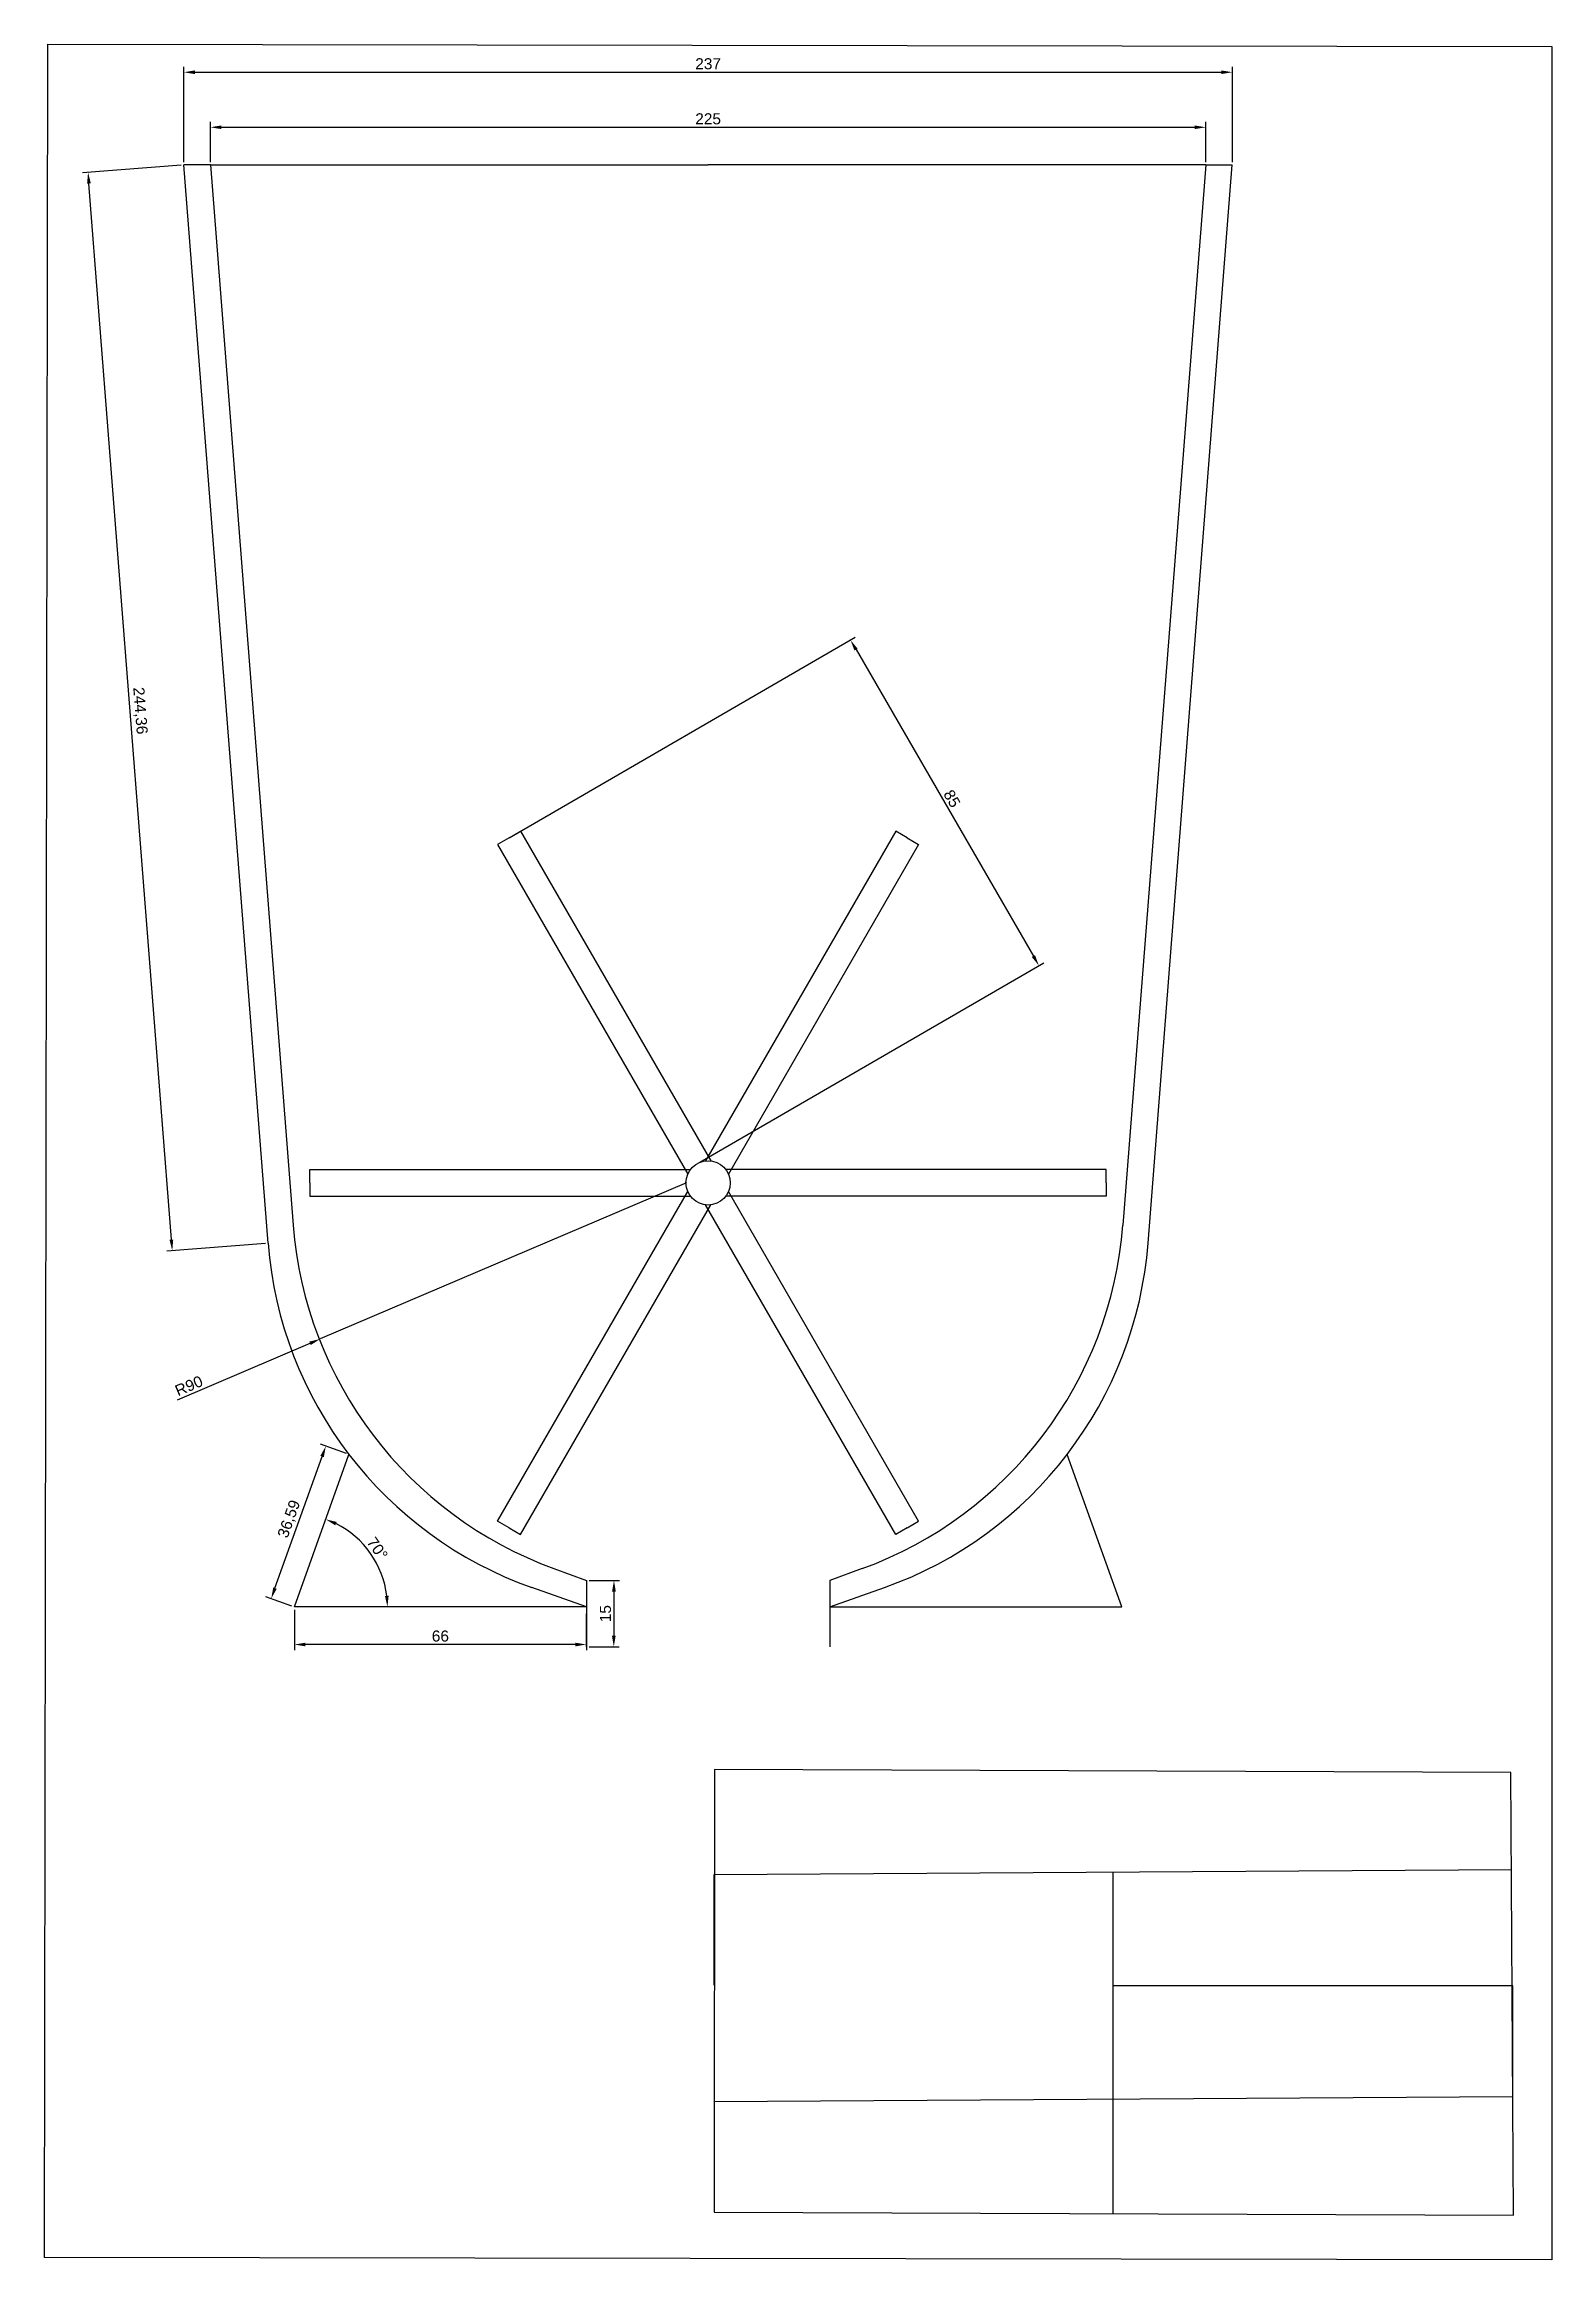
# Model space of a CAD drawing. Header units: millimetres. Extents: x 2519 to 2859, y 1350 to 1850.
import ezdxf

# ---------------------------------------------------------------- set-up
doc = ezdxf.new("R2010")
doc.units = ezdxf.units.MM
doc.styles.get("Standard").update_dxf_attribs({"font": 'arial.ttf'})
doc.dimstyles.new('ISO-25', dxfattribs={"dimtxt": 2.5, "dimasz": 2.5, "dimexe": 1.25, "dimexo": 0.625, "dimtad": 1, "dimtxsty": 'Standard', "dimcen": 2.5, "dimadec": 0, "dimazin": 0, "dimtfac": 1, "dimtmove": 0, "dimatfit": 3, "dimfxl": 1, "dimarcsym": 0})

# ---------------------------------------------------------------- blocks, each defined once
blk = doc.blocks.new('*D1')
at = {"color": 0, "lineweight": -2, "transparency": 16777216}
for p, q in [((2624.17, 1671.45), (2701.9, 1716.47)), ((2702.07, 1713.68), (2742.16, 1644.45)), ((2666.76, 1597.9), (2744.49, 1642.91))]:
    blk.add_line(p, q, dxfattribs=at)
at = {"color": 0, "transparency": 16777216}
for points in [[(2702.43, 1713.89), (2701.71, 1713.47), (2700.82, 1715.84)], [(2742.52, 1644.66), (2741.8, 1644.24), (2743.41, 1642.28)]]:
    blk.add_solid(points, dxfattribs=at)
at = {"layer": 'Defpoints', "color": 0, "transparency": 16777216}
for p in [(2623.63, 1671.14), (2743.41, 1642.28), (2666.22, 1597.58)]:
    blk.add_point(p, dxfattribs=at)
at = {"color": 0, "transparency": 16777216, "insert": (2723.76, 1680.02), "char_height": 2.5, "attachment_point": 5, "rotation": 300.0752}
blk.add_mtext('85', dxfattribs=at)
blk = doc.blocks.new('*D2')
at = {"color": 0, "lineweight": -2, "transparency": 16777216}
for p, q in [((2549.5, 1823.15), (2527.22, 1821.41)), ((2547.31, 1580.38), (2528.66, 1819.01)), ((2568.54, 1579.53), (2546.26, 1577.79))]:
    blk.add_line(p, q, dxfattribs=at)
at = {"color": 0, "transparency": 16777216}
for points in [[(2529.08, 1819.05), (2528.25, 1818.98), (2528.47, 1821.51)], [(2547.72, 1580.41), (2546.89, 1580.35), (2547.5, 1577.89)]]:
    blk.add_solid(points, dxfattribs=at)
at = {"layer": 'Defpoints', "color": 0, "transparency": 16777216}
for p in [(2550.13, 1823.2), (2528.47, 1821.51), (2569.16, 1579.58)]:
    blk.add_point(p, dxfattribs=at)
at = {"color": 0, "transparency": 16777216, "insert": (2540.11, 1699.86), "char_height": 2.5, "attachment_point": 5, "rotation": 274.4672}
blk.add_mtext('244,36', dxfattribs=at)
blk = doc.blocks.new('*D3')
at = {"color": 0, "lineweight": -2, "transparency": 16777216}
for p, q in [((2556.13, 1823.82), (2556.13, 1832.94)), ((2781.13, 1823.82), (2781.13, 1832.94)), ((2558.63, 1831.69), (2778.63, 1831.69))]:
    blk.add_line(p, q, dxfattribs=at)
at = {"color": 0, "transparency": 16777216}
for points in [[(2558.63, 1832.11), (2558.63, 1831.28), (2556.13, 1831.69)], [(2778.63, 1832.11), (2778.63, 1831.28), (2781.13, 1831.69)]]:
    blk.add_solid(points, dxfattribs=at)
at = {"layer": 'Defpoints', "color": 0, "transparency": 16777216}
for p in [(2781.13, 1831.69), (2556.13, 1823.2), (2781.13, 1823.2)]:
    blk.add_point(p, dxfattribs=at)
at = {"color": 0, "transparency": 16777216, "insert": (2668.63, 1833.59), "char_height": 2.5, "attachment_point": 5}
blk.add_mtext('225', dxfattribs=at)
blk = doc.blocks.new('*D4')
at = {"color": 0, "lineweight": -2, "transparency": 16777216}
for p, q in [((2550.13, 1823.82), (2550.13, 1845.38)), ((2552.63, 1844.13), (2784.63, 1844.13)), ((2787.13, 1823.82), (2787.13, 1845.38))]:
    blk.add_line(p, q, dxfattribs=at)
at = {"color": 0, "transparency": 16777216}
for points in [[(2552.63, 1844.54), (2552.63, 1843.71), (2550.13, 1844.13)], [(2784.63, 1844.54), (2784.63, 1843.71), (2787.13, 1844.13)]]:
    blk.add_solid(points, dxfattribs=at)
at = {"layer": 'Defpoints', "color": 0, "transparency": 16777216}
for p in [(2787.13, 1844.13), (2550.13, 1823.2), (2787.13, 1823.2)]:
    blk.add_point(p, dxfattribs=at)
at = {"color": 0, "transparency": 16777216, "insert": (2668.63, 1846.03), "char_height": 2.5, "attachment_point": 5}
blk.add_mtext('237', dxfattribs=at)
blk = doc.blocks.new('*D5')
at = {"color": 0, "lineweight": -2, "transparency": 16777216}
for p, q in [((2663.73, 1593.24), (2580.94, 1557.94)), ((2548.69, 1544.18), (2578.64, 1556.96))]:
    blk.add_line(p, q, dxfattribs=at)
at = {"color": 0, "transparency": 16777216}
blk.add_solid([(2578.48, 1557.34), (2578.81, 1556.57), (2580.94, 1557.94)], dxfattribs=at)
at = {"layer": 'Defpoints', "color": 0, "transparency": 16777216}
for p in [(2663.73, 1593.24), (2580.94, 1557.94)]:
    blk.add_point(p, dxfattribs=at)
at = {"color": 0, "transparency": 16777216, "insert": (2551.26, 1547.35), "char_height": 2.5, "attachment_point": 5, "rotation": 23.0955}
blk.add_mtext('R90', dxfattribs=at)
blk = doc.blocks.new('*D6')
at = {"color": 0, "lineweight": -2, "transparency": 16777216}
for p, q in [((2641.75, 1503.39), (2648.6, 1503.37)), ((2647.34, 1500.88), (2647.32, 1490.88)), ((2641.71, 1488.39), (2648.56, 1488.37))]:
    blk.add_line(p, q, dxfattribs=at)
at = {"color": 0, "transparency": 16777216}
for points in [[(2646.92, 1500.88), (2647.76, 1500.88), (2647.35, 1503.38)], [(2646.9, 1490.88), (2647.73, 1490.88), (2647.31, 1488.38)]]:
    blk.add_solid(points, dxfattribs=at)
at = {"layer": 'Defpoints', "color": 0, "transparency": 16777216}
for p in [(2641.13, 1503.39), (2641.09, 1488.39), (2647.31, 1488.38)]:
    blk.add_point(p, dxfattribs=at)
at = {"color": 0, "transparency": 16777216, "insert": (2645.43, 1495.88), "char_height": 2.5, "attachment_point": 5, "rotation": 89.8578}
blk.add_mtext('15', dxfattribs=at)
blk = doc.blocks.new('*D7')
at = {"color": 0, "lineweight": -2, "transparency": 16777216}
for p, q in [((2575.11, 1496.77), (2575.11, 1487.66)), ((2641.11, 1496.77), (2641.11, 1487.66)), ((2638.61, 1488.91), (2577.61, 1488.91))]:
    blk.add_line(p, q, dxfattribs=at)
at = {"color": 0, "transparency": 16777216}
for points in [[(2577.61, 1489.32), (2577.61, 1488.49), (2575.11, 1488.91)], [(2638.61, 1489.32), (2638.61, 1488.49), (2641.11, 1488.91)]]:
    blk.add_solid(points, dxfattribs=at)
at = {"layer": 'Defpoints', "color": 0, "transparency": 16777216}
for p in [(2575.11, 1497.4), (2641.11, 1497.4), (2575.11, 1488.91)]:
    blk.add_point(p, dxfattribs=at)
at = {"color": 0, "transparency": 16777216, "insert": (2608.11, 1490.81), "char_height": 2.5, "attachment_point": 5}
blk.add_mtext('66', dxfattribs=at)
blk = doc.blocks.new('*D8')
at = {"color": 0, "lineweight": -2, "transparency": 16777216}
for p, q in [((2586.86, 1532.06), (2581.03, 1534.14)), ((2570.71, 1501.63), (2581.37, 1531.37)), ((2574.52, 1497.61), (2568.69, 1499.7))]:
    blk.add_line(p, q, dxfattribs=at)
at = {"color": 0, "transparency": 16777216}
for points in [[(2580.97, 1531.51), (2581.76, 1531.23), (2582.21, 1533.72)], [(2570.32, 1501.77), (2571.11, 1501.49), (2569.87, 1499.27)]]:
    blk.add_solid(points, dxfattribs=at)
at = {"layer": 'Defpoints', "color": 0, "transparency": 16777216}
for p in [(2582.21, 1533.72), (2587.45, 1531.85), (2575.11, 1497.4)]:
    blk.add_point(p, dxfattribs=at)
at = {"color": 0, "transparency": 16777216, "insert": (2574.04, 1517.22), "char_height": 2.5, "attachment_point": 5, "rotation": 70.2953}
blk.add_mtext('36,59', dxfattribs=at)
blk = doc.blocks.new('*D9')
at = {"color": 0, "lineweight": -2, "transparency": 16777216}
blk.add_arc((2575.11, 1497.4), 21.03, 6.8151, 63.4802, dxfattribs=at)
at = {"color": 0, "transparency": 16777216}
for points in [[(2584.34, 1515.83), (2584.67, 1516.6), (2582.2, 1517.2)], [(2596.41, 1499.92), (2595.58, 1499.87), (2596.14, 1497.4)]]:
    blk.add_solid(points, dxfattribs=at)
at = {"layer": 'Defpoints', "color": 0, "transparency": 16777216}
for p in [(2587.45, 1531.85), (2594.41, 1505.76), (2575.11, 1497.4), (2575.11, 1497.4), (2641.11, 1497.4)]:
    blk.add_point(p, dxfattribs=at)
at = {"color": 0, "transparency": 16777216, "insert": (2593.86, 1510.6), "char_height": 2.5, "attachment_point": 5, "rotation": 305.1476}
blk.add_mtext('70°', dxfattribs=at)

msp = doc.modelspace()

# ---------------------------------------------------------------- linework, layer by layer
for p, q in [((2519.327, 1850.438), (2518.571, 1350.439)), ((2519.327, 1850.438), (2859.326, 1849.924)), ((2859.326, 1849.924), (2859.326, 1349.924)), ((2569.158, 1579.58), (2550.126, 1823.197)), ((2556.126, 1823.197), (2550.126, 1823.197)), ((2556.126, 1823.197), (2574.842, 1583.626)), ((2556.126, 1823.197), (2668.626, 1823.197)), ((2781.126, 1823.197), (2668.626, 1823.197)), ((2781.126, 1823.197), (2762.409, 1583.626)), ((2768.094, 1579.586), (2787.126, 1823.197)), ((2781.126, 1823.197), (2787.126, 1823.197)), ((2623.626, 1671.139), (2626.224, 1672.639)), ((2626.224, 1672.639), (2669.224, 1598.161)), ((2711.028, 1672.639), (2668.028, 1598.161)), ((2713.626, 1671.139), (2711.028, 1672.639)), ((2623.626, 1671.139), (2621.028, 1669.639)), ((2621.028, 1669.639), (2664.028, 1595.161)), ((2716.224, 1669.639), (2673.224, 1595.161)), ((2713.626, 1671.139), (2716.224, 1669.639)), ((2578.626, 1596.197), (2664.626, 1596.197)), ((2578.626, 1593.197), (2578.626, 1596.197)), ((2578.626, 1593.197), (2578.626, 1590.197)), ((2758.626, 1596.197), (2672.626, 1596.197)), ((2758.626, 1593.197), (2758.626, 1596.197)), ((2758.626, 1593.197), (2758.626, 1590.197)), ((2578.626, 1590.197), (2664.626, 1590.197)), ((2621.028, 1516.755), (2664.028, 1591.233)), ((2626.224, 1513.755), (2669.224, 1588.233)), ((2711.028, 1513.755), (2668.028, 1588.233)), ((2758.626, 1590.197), (2672.626, 1590.197)), ((2716.224, 1516.755), (2673.224, 1591.233)), ((2575.112, 1497.398), (2587.449, 1531.846)), ((2762.125, 1497.392), (2749.815, 1531.868)), ((2623.626, 1515.255), (2621.028, 1516.755)), ((2713.626, 1515.255), (2716.224, 1516.755)), ((2623.626, 1515.255), (2626.224, 1513.755)), ((2713.626, 1515.255), (2711.028, 1513.755)), ((2641.126, 1497.392), (2628.785, 1501.772)), ((2633.787, 1506.064), (2641.126, 1503.392)), ((2641.126, 1503.392), (2641.089, 1488.392)), ((2703.464, 1506.064), (2696.125, 1503.392)), ((2696.125, 1503.392), (2696.162, 1488.392)), ((2696.125, 1497.392), (2708.505, 1501.792)), ((2641.112, 1497.398), (2575.112, 1497.398)), ((2696.125, 1497.392), (2762.125, 1497.392)), ((2670.066, 1460.656), (2670, 1360.656)), ((2850.065, 1459.998), (2670.066, 1460.656)), ((2850.704, 1360), (2850.065, 1459.998)), ((2670.033, 1436.929), (2850.205, 1438.082)), ((2670.034, 1411.929), (2670.033, 1436.929)), ((2760.119, 1437.506), (2760.119, 1360.329)), ((2850.533, 1411.811), (2760.204, 1411.811)), ((2850.533, 1386.811), (2850.533, 1411.811)), ((2670, 1385.656), (2850.533, 1386.811)), ((2670, 1360.656), (2850.704, 1360)), ((2859.326, 1349.924), (2518.571, 1350.439))]:
    msp.add_line(p, q)
msp.add_circle((2668.626, 1593.197), 5)
msp.add_circle((2668.626, 1593.197), 5)
msp.add_circle((2668.626, 1593.197), 5)
msp.add_circle((2668.626, 1593.197), 5)
msp.add_circle((2668.626, 1593.197), 5)
msp.add_circle((2668.626, 1593.197), 5)
for centre, start, end in [((2664.569, 1590.636), 184.46716, 250), ((2672.683, 1590.636), 290, 355.53284), ((2658.885, 1586.589), 184.46716, 250.46119), ((2678.367, 1586.596), 289.56423, 355.53284)]:
    msp.add_arc(centre, 90, start, end)

# ---------------------------------------------------------------- dimensions: what is measured, and where the dimension line sits
for base, p1, p2, picture, middle in [((2787.126, 1844.126), (2550.126, 1823.197), (2787.126, 1823.197), '*D4', (2668.626, 1846.029)), ((2781.126, 1831.692), (2556.126, 1823.197), (2781.126, 1823.197), '*D3', (2668.626, 1833.594)), ((2575.112, 1488.906), (2641.112, 1497.398), (2575.112, 1497.398), '*D7', (2608.112, 1490.808))]:
    dim = msp.add_linear_dim(base=base, p1=p1, p2=p2, dimstyle='ISO-25')
    dim.commit()
    dim.dimension.update_dxf_attribs({"geometry": picture, "text_midpoint": middle})
for p1, p2, distance, picture, middle in [((2569.158, 1579.58), (2550.126, 1823.197), 21.722, '*D2', (2540.107, 1699.862)), ((2623.626, 1671.139), (2666.222, 1597.583), 89.199, '*D1', (2723.76, 1680.015)), ((2575.112, 1497.398), (2587.449, 1531.846), 5.567, '*D8', (2574.037, 1517.216)), ((2641.126, 1503.392), (2641.089, 1488.392), 6.22, '*D6', (2645.426, 1495.882))]:
    dim = msp.add_aligned_dim(p1=p1, p2=p2, distance=distance, dimstyle='ISO-25')
    dim.commit()
    dim.dimension.update_dxf_attribs({"geometry": picture, "text_midpoint": middle})
dim = msp.add_radius_dim(center=(2663.728, 1593.242), mpoint=(2580.941, 1557.938), dimstyle='ISO-25')
dim.commit()
dim.dimension.update_dxf_attribs({"geometry": '*D5', "text_midpoint": (2552.004, 1545.598), "dimtype": 164})
dim = msp.add_angular_dim_2l(base=(2594.408, 1505.76), line1=((2641.112, 1497.398), (2575.112, 1497.398)), line2=((2575.112, 1497.398), (2587.449, 1531.846)), dimstyle='ISO-25')
dim.commit()
dim.dimension.update_dxf_attribs({"geometry": '*D9', "text_midpoint": (2593.862, 1510.599)})

doc.saveas('drawing.dxf')
